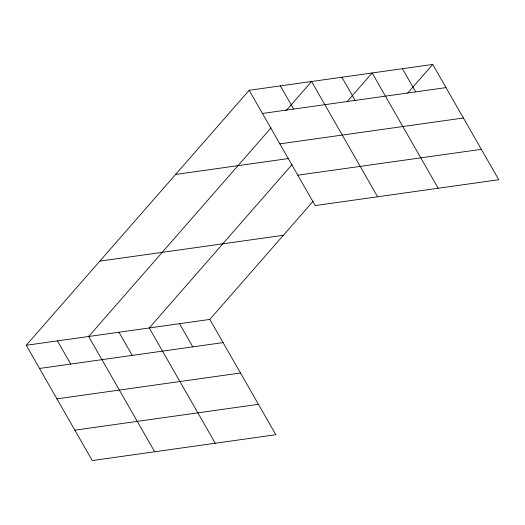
<?xml version="1.0" encoding="UTF-8"?>
<svg xmlns="http://www.w3.org/2000/svg" width="525" height="525" viewBox="0 0 525 525"><rect width="100%" height="100%" fill="white"/><g stroke="black" fill="none" stroke-linecap="round" stroke-linejoin="round"><path stroke-width="0.79" d="M26.25 345.279L209.81 319.43L275.835 434.713L92.275 460.563L26.25 345.279L249.165 90.287L432.725 64.437L498.75 179.721L315.19 205.57L249.165 90.287M271.064 127.844L88.659 336.486L154.685 451.769M285.987 110.768L311.574 81.5L377.6 196.783M292.182 164.443L149.238 327.961L215.257 443.244M347.097 101.627L372.153 72.968L438.178 188.252M209.81 319.43L313.261 201.088M407.676 93.096L432.725 64.437M262.441 113.466L446.001 87.609M279.845 143.857L463.404 118.007M175.606 174.438L288.225 158.576M297.78 175.179L481.34 149.323M99.816 261.135L283.375 235.279M39.519 368.452L223.079 342.602M56.93 398.849L240.489 372.999M74.865 430.165L258.425 404.316M402.439 68.703L415.708 91.875M341.867 77.234L355.136 100.406M280.37 85.897L293.646 109.069M179.524 323.695L192.793 346.867M118.945 332.227L132.221 355.399M57.455 340.883L70.724 364.055"/></g></svg>
